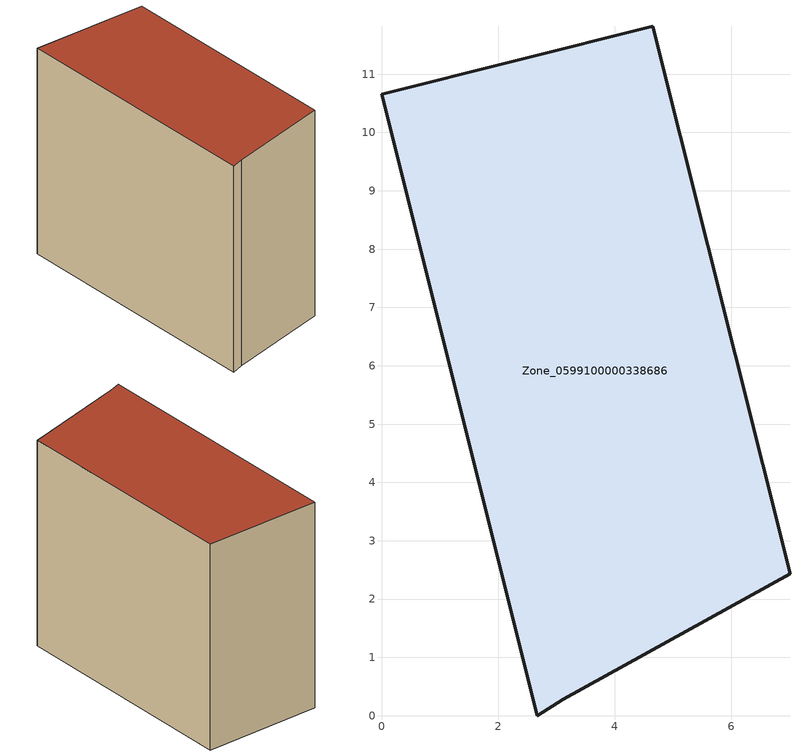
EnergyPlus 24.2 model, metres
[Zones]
Zone_0599100000338686
 floor ground (C_G): 3.11,0.28 2.67,0 0,10.65 4.65,11.82 7,2.43 z0
 wall outside (C_F): 7,2.43 4.65,11.82 0,10.65 2.67,0 3.11,0.28 7,2.43 z0:8.4
 roof outside (C_R): 2.67,0 3.11,0.28 7,2.43 4.65,11.82 0,10.65 z8.4
[BUILDING]
Pand.0599100000338686: North Axis=0; Terrain=City; Loads Convergence Tolerance Value=0.04; Temperature Convergence Tolerance Value=0.4; Solar Distribution=FullExterior; Maximum Number of Warmup Days=25; Minimum Number of Warmup Days=1
[Site:Location]
Rotterdam.The.Hague.AP_ZH_NLD Design_Conditions: Latitude=51.96; Longitude=4.45; Time Zone=1; Elevation=-4.5
[SITE:GROUNDTEMPERATURE:BUILDINGSURFACE]
18, 18, 18, 18, 18, 18, 18, 18, 18, 18, 18, 18
[MATERIAL] Thermal Absorptance=0.9; Solar Absorptance=0.7; Visible Absorptance=0.7
Name | Roughness | Thickness | Conductivity | Density | Specific Heat
G.TI.1992-2005 | MediumSmooth | 0.15 | 0.06 | 540 | 1210
F.TI.1992-2005 | Rough | 0.3 | 0.12 | 1920 | 840
R.TI.1992-2005 | MediumRough | 0.2 | 0.08 | 1500 | 1000
[CONSTRUCTION]
C_G: G.TI.1992-2005
C_F: F.TI.1992-2005
C_R: R.TI.1992-2005
[ZONE]
Zone_0599100000338686: Type=1; Multiplier=1; Ceiling Height=Autocalculate; Volume=Autocalculate; Floor Area=autocalculate; Part of Total Floor Area=Yes
[ZONEINFILTRATION:DESIGNFLOWRATE]
Infil_Zone_0599100000338686: Zone or ZoneList or Space or SpaceList=Zone_0599100000338686; Schedule=AlwaysOn; Design Flow Rate Calculation Method=Flow/Area; Flow Rate per Floor Area=0.0015; Constant Term Coefficient=1; Temperature Term Coefficient=0; Velocity Term Coefficient=0; Velocity Squared Term Coefficient=0
[HVACTEMPLATE:ZONE:IDEALLOADSAIRSYSTEM]
Zone_0599100000338686: Maximum Heating Supply Air Temperature=50; Minimum Cooling Supply Air Temperature=13; Maximum Heating Supply Air Humidity Ratio=0.0156; Minimum Cooling Supply Air Humidity Ratio=0.0077; Heating Limit=NoLimit; Cooling Limit=NoLimit; Dehumidification Control Type=ConstantSensibleHeatRatio; Cooling Sensible Heat Ratio=0.7; Dehumidification Setpoint=60; Humidification Control Type=None; Humidification Setpoint=30; Outdoor Air Method=None; Outdoor Air Flow Rate per Person=0.00944; Outdoor Air Flow Rate per Zone Floor Area=0; Outdoor Air Flow Rate per Zone=0; Demand Controlled Ventilation Type=None; Outdoor Air Economizer Type=NoEconomizer; Heat Recovery Type=None; Sensible Heat Recovery Effectiveness=0.7; Latent Heat Recovery Effectiveness=0.65
[ZONECONTROL:THERMOSTAT]
ThermostatControl_Zone_0599100000338686: Zone or ZoneList=Zone_0599100000338686; Control Type Schedule=DualSetpointControlType; Control 1=Thermostat_Zone_0599100000338686; Temperature Difference Between Cutout And Setpoint=0
[THERMOSTATSETPOINT:DUALSETPOINT]
Thermostat_Zone_0599100000338686: Heating Setpoint Temperature Schedule=HeatingSetpoint_Zone_0599100000338686; Cooling Setpoint Temperature Schedule=CoolingSetpoint_Zone_0599100000338686
[SCHEDULE:COMPACT]
HeatingSetpoint_Zone_0599100000338686: Through: 12/31, For: AllDays, Until: 24:00, 21
CoolingSetpoint_Zone_0599100000338686: Through: 12/31, For: AllDays, Until: 24:00, 24
DualSetpointControlType: Through: 12/31, For: AllDays, Until: 24:00, 4
AlwaysOn: Through: 12/31, For: AllDays, Until: 24:00, 1
